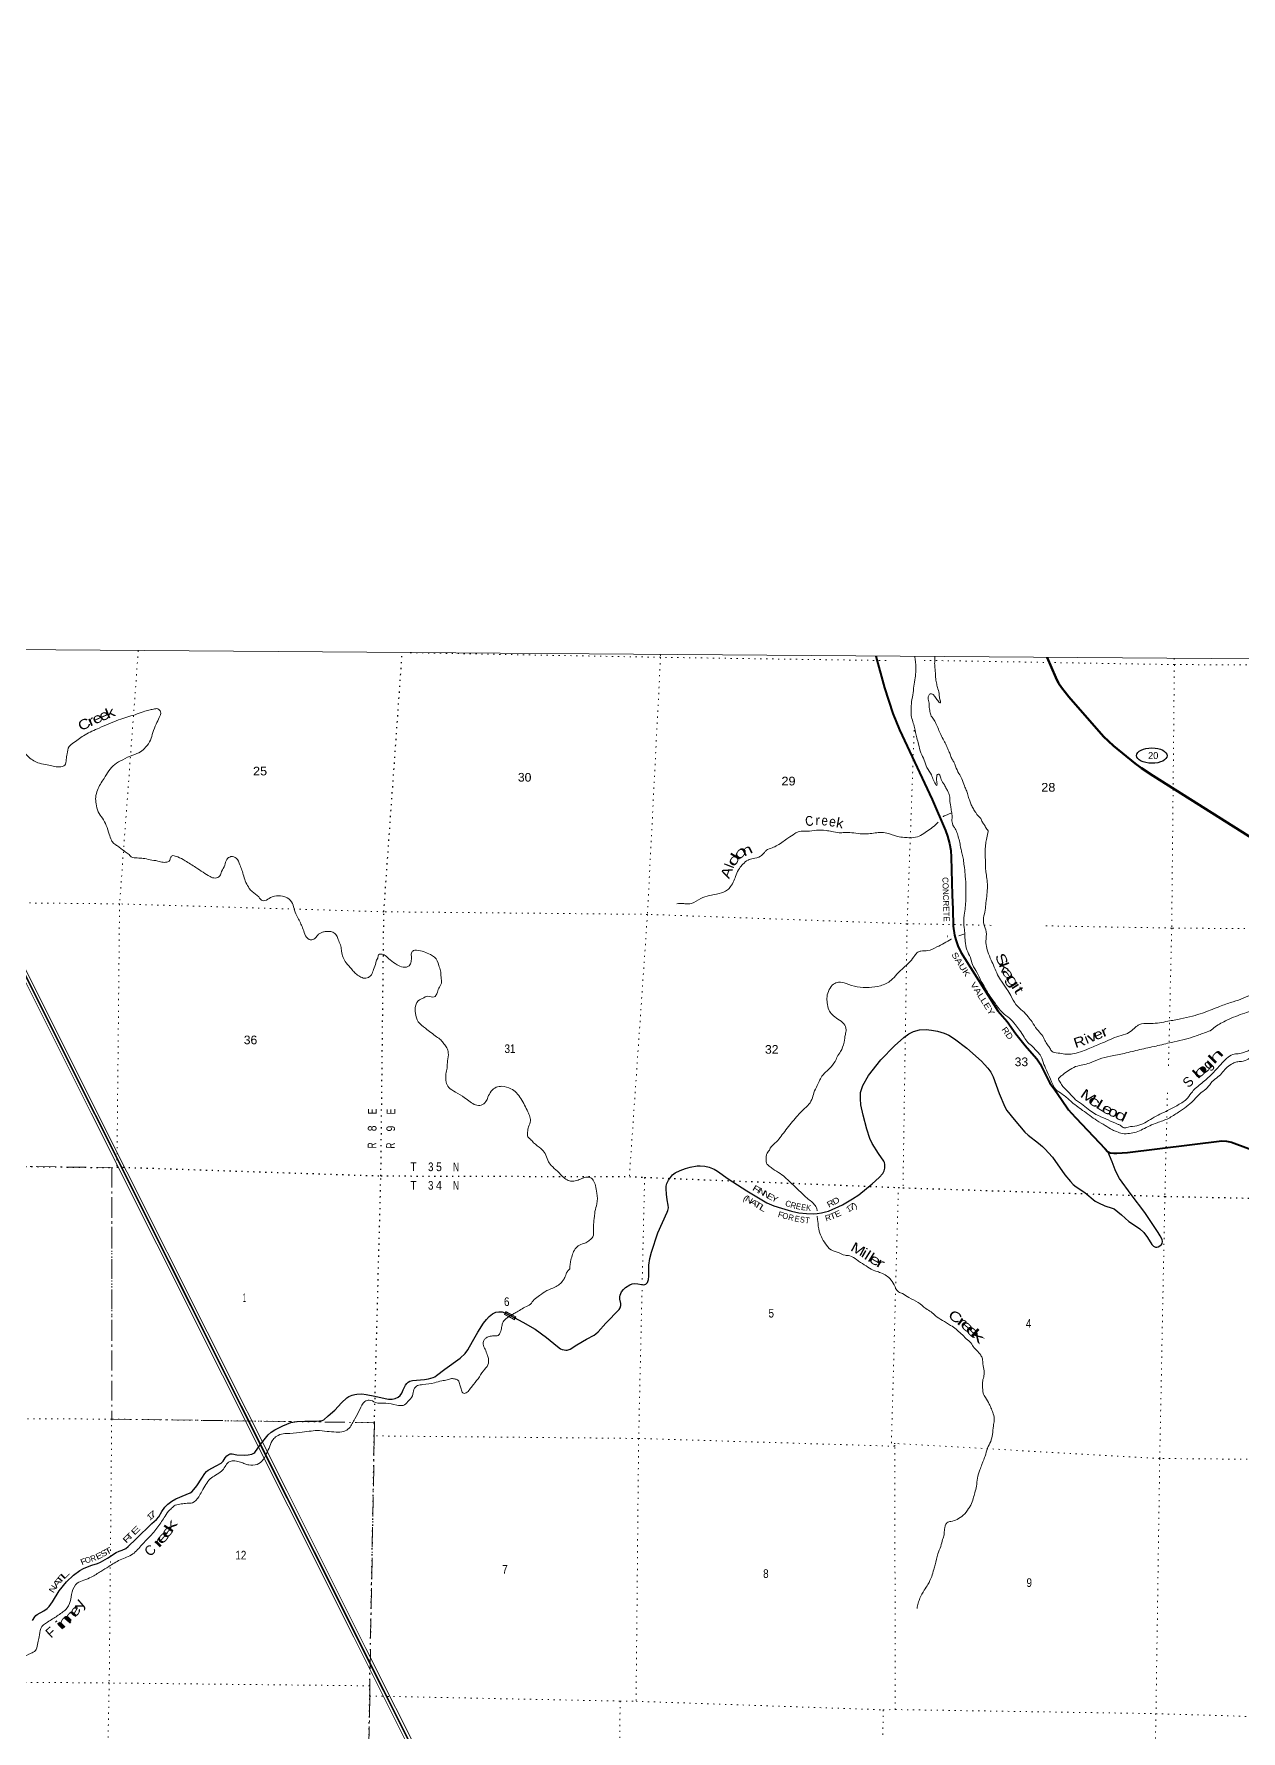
# Model space of a CAD drawing. Header units: feet. Extents: x -1048576 to 137166, y -268550 to 2097152.
# Drawn here: x -178479 to -154063, y 346282 to 380614 of the extents above; entities that cross this region are included whole.
import ezdxf
from ezdxf.enums import TextEntityAlignment as Align

# ---------------------------------------------------------------- set-up
doc = ezdxf.new("R2010")
doc.units = ezdxf.units.FT
doc.header["$LTSCALE"] = 80
doc.linetypes.add('DOT_DASHED', pattern=[7.7, 5, -1.2, 0.3, -1.2])
doc.linetypes.add('DOTTED', pattern=[1.5, 0.3, -1.2])
for name, color, linetype, lineweight in [('17', 7, 'Continuous', 25), ('23', 7, 'Continuous', 70), ('26', 7, 'Continuous', 40), ('29', 7, 'Continuous', 25), ('31', 7, 'Continuous', 13), ('39', 7, 'Continuous', 13), ('4', 7, 'Continuous', 13), ('44', 7, 'DOT_DASHED', 13), ('6', 7, 'DOTTED', 25), ('7', 7, 'DOTTED', 13)]:
    doc.layers.add(name, color=color, linetype=linetype, lineweight=lineweight)
for name, color, linetype in [('27', 7, 'Continuous'), ('30', 7, 'Continuous'), ('41', 7, 'Continuous')]:
    doc.layers.add(name, color=color, linetype=linetype)

msp = doc.modelspace()

# ---------------------------------------------------------------- linework, layer by layer
at = {"layer": '17'}
msp.add_ellipse((-155866.2, 366014.34), major_axis=(309.24, -1), ratio=0.500121, dxfattribs=at)
at = {"layer": '23'}
msp.add_lwpolyline([(-157986.11, 368001.02), (-157806.99, 367592.46), (-157753.81, 367482.69), (-157696.58, 367392.7), (-157549.21, 367201.14), (-156844.07, 366399.27), (-156643.97, 366212.65), (-156206.57, 365856.79), (-156079.85, 365762.71), (-155838.18, 365605.84), (-153464.56, 364109.92), (-153325.69, 364029.44), (-153268.46, 363998.77), (-153221.23, 363977.26), (-153172.4, 363955.82), (-153133.56, 363943.55), (-153070.19, 363927.94), (-152894.42, 363891.31)], dxfattribs=at)
at = {"layer": '26'}
msp.add_lwpolyline([(-161447.25, 368025.89), (-161273.3, 367384.21), (-161105.74, 366868.04), (-160969.05, 366535.86), (-160307.92, 365125.52), (-160040.16, 364499.83), (-159998.37, 364386.92), (-159957.57, 364236.44), (-159935.68, 364098.36), (-159923.37, 363959.53), (-159907.05, 363192.04), (-159895.09, 362909.24), (-159885.62, 362563.86), (-159858.36, 362381.66), (-159833.29, 362289.66), (-159791.49, 362168.38), (-159730.24, 362037.68), (-158982.62, 360854.89), (-158790.61, 360633.37), (-158621, 360383.74), (-158431.1, 360150.58), (-158339.03, 360052.52), (-158192.87, 359878.75), (-158125.21, 359780.35), (-157927.48, 359391.56), (-157885.69, 359328.83), (-157828.57, 359255.16), (-157692.88, 359056.26), (-157553.24, 358847.24), (-157492.82, 358780.99), (-157403.15, 358684.59), (-156812.67, 358060.31), (-156763.51, 358009.42), (-156710.37, 357980.8), (-156638.13, 357971.79), (-156573.23, 357971.72), (-156361.27, 357984.3), (-154452.62, 358222.72), (-154354.08, 358216.44), (-154253.05, 358197.03), (-152937, 357700.62)], dxfattribs=at)
at = {"layer": '29'}
for points in [[(-161600.73, 359544), (-161350.32, 359860.25), (-161072.33, 360143.64), (-160885.4, 360311.67), (-160785.03, 360388.48), (-160685.71, 360436.32), (-160569.68, 360465.07), (-160432.93, 360473.62), (-160323.72, 360458.25), (-160205.23, 360440.58), (-160068.66, 360402.78), (-159972.08, 360357.01), (-159859.17, 360287.61), (-159612.83, 360099.01), (-159311.56, 359832.59), (-159250.5, 359768.92), (-159186.82, 359693.45), (-159123.27, 359607.9), (-159077.81, 359519.01), (-158953.54, 359177.28), (-158839.92, 358908.46), (-158797.56, 358834.85), (-158649.36, 358654.3), (-158435.45, 358400.49), (-158369.27, 358337.8), (-158157.57, 358177.09), (-158079.33, 358109.98), (-158029.82, 358058.46), (-157878, 357889.94), (-157626.95, 357533.61), (-157514.98, 357400.2), (-157455.33, 357340.41), (-157395.16, 357293.77), (-157220.64, 357174.26), (-157012.24, 357004.58), (-156948.99, 356965.38), (-156816.5, 356907.85), (-156671.67, 356863.1), (-156632.21, 356843.66), (-156479.26, 356725.56), (-156334.7, 356591.46), (-156157.56, 356477.37), (-156109.76, 356441.65), (-156031.73, 356366.83), (-155951.86, 356268.91), (-155870, 356125.94), (-155831.21, 356089.87), (-155794.39, 356073.97), (-155764.83, 356070.89), (-155737.85, 356076.91), (-155703.96, 356096.4), (-155673.37, 356122.27), (-155657.76, 356148.05), (-155652.4, 356186.61), (-155656.26, 356222.75), (-155697.43, 356302.22), (-155738.08, 356367.75)], [(-166511.71, 355253.02), (-166424.27, 355312.13), (-166379.64, 355329.76), (-166333.12, 355337.27), (-166264.1, 355328.98), (-166189.74, 355315.41), (-166145.71, 355310.77), (-166125.5, 355312.54), (-166101.14, 355324.36), (-166080.76, 355340.26), (-166068.43, 355358.28), (-166051.57, 355416.61), (-166043.14, 355484.22), (-166042.6, 355656.71), (-166038.69, 355706.3), (-166020.19, 355840.14), (-165984.95, 355971.85), (-165858.18, 356359.18), (-165669.67, 356778.56), (-165657.12, 356814.75), (-165646.41, 356865.08), (-165647.77, 356919.6), (-165673.35, 357026.12), (-165687.46, 357142.13), (-165693.06, 357250.69), (-165689.56, 357301.63), (-165674.7, 357361.42), (-165641.6, 357428.22), (-165603.76, 357479.2), (-165559.57, 357534.21), (-165509.03, 357576.31), (-165409.11, 357623.22), (-165297.46, 357665.09), (-165206.42, 357691.42), (-165066.47, 357717.14), (-165002.2, 357719.22), (-164907.22, 357712.01), (-164818.88, 357688.73), (-164716.84, 357649.72), (-164650.27, 357609.98), (-164434.36, 357452.34), (-164060.03, 357208.73), (-163655.4, 356966.55), (-163512.22, 356907.83), (-163359.05, 356857.76), (-163158.25, 356800.58), (-163005.83, 356768.07), (-162853.47, 356750.31), (-162708.74, 356746.68), (-162635.62, 356750.31), (-162547.06, 356762.88), (-162469.03, 356782.36), (-162407.3, 356801.56), (-162127.18, 356928.66), (-161919.85, 357047.97), (-161794.31, 357132.21), (-161522.5, 357354.01), (-161379.93, 357477.57), (-161309.71, 357559.01), (-161281.15, 357613.5), (-161269.22, 357667.29), (-161267.47, 357742.52), (-161273.06, 357780.94), (-161286.51, 357811.02), (-161398.4, 357964.68), (-161525.5, 358165.09), (-161569.85, 358266.95), (-161630.57, 358457.98), (-161705.6, 358740.18), (-161751.84, 358949.12), (-161762.03, 359072.72), (-161756.94, 359197.64), (-161709.67, 359342.14), (-161600.73, 359544)], [(-155736.06, 356367.71), (-156008.32, 356772.92), (-156287.44, 357137.87), (-156519.07, 357460.77), (-156563.85, 357537.11), (-156605.8, 357633.41), (-156667.55, 357797.65), (-156755.99, 358005.37)], [(-174371.69, 351869.87), (-174227.75, 351860.15), (-174146.92, 351867.24), (-174074.88, 351884.27), (-174031.43, 351902.17), (-174011.64, 351919.39), (-173905.65, 352074.86), (-173738.28, 352273.57), (-173679.09, 352325.84), (-173605.16, 352373.98), (-173442.15, 352455.62), (-173283.1, 352520.88), (-173204.5, 352537.83), (-173157.69, 352541.56), (-173002.58, 352548.03), (-172766.47, 352553.52), (-172649.28, 352563.36), (-172618.26, 352579.43), (-172526.36, 352657.9), (-172392.91, 352774.46), (-172254.86, 352919.21), (-172150.62, 353021.89), (-172111.08, 353047.68), (-172044.99, 353077.12), (-171990.3, 353092.61), (-171946.67, 353099.01), (-171846.87, 353100.96), (-171757.25, 353089.25), (-171580.34, 353059.55), (-171377.66, 353007.12), (-171307.17, 352995.49), (-171234.48, 352996.62), (-171171.83, 353011.18), (-171112.87, 353037.54), (-171072.14, 353067.32), (-171039.26, 353115.37), (-171008.17, 353181.61), (-170962.76, 353277.74), (-170937.96, 353311.97), (-170909.12, 353337.29), (-170872.76, 353361.64), (-170819.63, 353373.92), (-170579.2, 353393.46), (-170500.8, 353405.57), (-170402.93, 353432.44), (-170369.04, 353450.4), (-170334.44, 353474.21), (-170165.6, 353599.48), (-169854.5, 353823.66), (-169759.81, 353917.38), (-169701.77, 353996.39), (-169605.62, 354164.17), (-169496.97, 354351.9), (-169386.38, 354535.56), (-169325.57, 354609.66), (-169270.37, 354670.72), (-169200.78, 354720.7), (-169135.04, 354752.58), (-169076.82, 354762.76), (-169010.72, 354760.49), (-168957.25, 354743.16), (-168900.71, 354713.91), (-168765.99, 354646.44), (-168589.28, 354552.32), (-168343.94, 354414.23), (-168109.37, 354242.02), (-167891.17, 354058.01), (-167830.81, 354017.11), (-167796.7, 354000.54), (-167757.37, 353990.77), (-167718.13, 353987.48), (-167691.87, 353989.18), (-167632, 354006.5), (-167497.14, 354092.74), (-167299.08, 354212.08), (-167145.17, 354293.41), (-167115.47, 354315.54), (-167069.7, 354357.09), (-166913.46, 354531.74), (-166643.69, 354807.22), (-166619.69, 354844.17), (-166607.75, 354889.33), (-166610.57, 354930.85), (-166631.34, 355021.07), (-166631.13, 355066.35), (-166621.73, 355097.63), (-166594.14, 355165.76), (-166556.68, 355212.81), (-166511.71, 355253.02)], [(-178505.42, 348517.02), (-178464.11, 348592.96), (-178441.57, 348620.94), (-178412.13, 348642.44), (-178281.55, 348716.64), (-178211.76, 348761.48), (-178170.89, 348803.35), (-178104.42, 348899), (-177969.21, 349119.86), (-177822.07, 349299.45), (-177680.11, 349438.06), (-177550.38, 349532.63), (-177477.23, 349572.12), (-177394.34, 349606.18), (-177308.93, 349634.67), (-177193.39, 349668.91), (-177134.57, 349697.15), (-176989.4, 349782.07), (-176815.75, 349891.79), (-176752.38, 349918.6), (-176691.74, 349939.86), (-176622.5, 349975.56), (-176575.31, 350012.32), (-176412.78, 350170.73), (-176096, 350477.6), (-175999.57, 350558.53), (-175954.64, 350615.43), (-175893.42, 350722.07), (-175831.17, 350809.74), (-175767.3, 350875.13), (-175690.39, 350933.18), (-175611.92, 350979.14), (-175398.38, 351065.86), (-175316.91, 351102.25), (-175284.25, 351124.22), (-175243.46, 351165.96), (-175187.14, 351239.47), (-175085.14, 351397.04), (-175019.45, 351494.29), (-174987.66, 351530.46), (-174952.06, 351558.07), (-174795.7, 351647.89), (-174693.92, 351704.32), (-174669.48, 351722.19), (-174653.09, 351742.17), (-174613.01, 351805.91), (-174577.07, 351852.27), (-174536.9, 351879.15), (-174508, 351887.77), (-174472.14, 351890.01), (-174371.69, 351869.87)]]:
    msp.add_lwpolyline(points, dxfattribs=at)
at = {"layer": '31'}
for p, q in [((-168931.03, 354768.34), (-168729.1, 354664.1)), ((-168729.1, 354664.1), (-168760.38, 354603.52))]:
    msp.add_line(p, q, dxfattribs=at)
msp.add_lwpolyline([(-168760.38, 354603.52), (-168962.31, 354707.75), (-168931.03, 354768.34)], dxfattribs=at)
msp.add_lwpolyline([(-168927.59, 354757.56), (-168739.87, 354660.66), (-168763.82, 354614.29), (-168951.53, 354711.18)], close=True, dxfattribs=at)
at = {"layer": '39'}
for points in [[(-139726.18, 284721.75), (-139786.61, 284683.23), (-139865.18, 284636.58), (-139935.68, 284589.96), (-139981.99, 284555.51), (-140024.23, 284506.92), (-140030.24, 284490.75), (-140030.24, 284490.75), (-140086.75, 284492.64)], [(-182131.54, 368186.3), (-182122.15, 368173.65), (-182104.25, 368063.23), (-182048.33, 367964.23), (-181927.26, 367870.92), (-181815.37, 367820.19), (-181701.52, 367767.41), (-181605.63, 367723.06), (-181291.39, 367607.66), (-181143.56, 367540.05), (-180984.26, 367441.92), (-180885.64, 367431.85), (-180729.32, 367384.26), (-180635.49, 367337.94), (-180532.27, 367259.12), (-180444.28, 367223.01), (-180317.64, 367202.28), (-180252.66, 367223.17), (-180189.39, 367258.24), (-180122.94, 367252.86), (-180009.85, 367163.74), (-179949.31, 367069.63), (-179880.69, 366975.36), (-179805.19, 366921.33), (-179655.5, 366845.6), (-179482.96, 366801.73), (-179359.03, 366748.74), (-179228.57, 366717.83), (-179134.24, 366695.73), (-179017.43, 366687.31), (-178896.8, 366668.71), (-178844.89, 366643.43), (-178797.86, 366577.86), (-178792.22, 366462.65), (-178788.34, 366359.59), (-178774.8, 366236.14), (-178740.5, 366140.54), (-178651.56, 366053.93), (-178584.42, 365985.93), (-178367.2, 365860.38), (-178208.52, 365828.9), (-178090.17, 365798.24), (-177965.33, 365787.63), (-177853.68, 365821.72), (-177825.05, 365936.24), (-177808.56, 366048.99), (-177769.12, 366197.62), (-177670.6, 366278.41), (-177445.43, 366435.4), (-177158.13, 366572.95), (-176765.36, 366738.66), (-176434.39, 366843.03), (-176267.75, 366902.25), (-176152.07, 366936.26), (-176060.91, 366954.61), (-175970.02, 366960.84), (-175916.86, 366899.19), (-175943.43, 366786.65), (-176004.79, 366650.58), (-176074.93, 366480.36), (-176118.44, 366329.8), (-176220.38, 366182.43), (-176323.18, 366089.61), (-176481.84, 366026.18), (-176683.53, 365931.32), (-176844.84, 365837.66), (-176966.6, 365706.85), (-177060.64, 365551.25), (-177135.64, 365437.67), (-177192.63, 365317.66), (-177229.96, 365173.03), (-177220.67, 365039.57), (-177179.71, 364877.2), (-177093.64, 364750.26), (-177016.09, 364601.29), (-176955.31, 364422.36), (-176913.42, 364304.4), (-176862.41, 364236.73), (-176786.81, 364186.74), (-176655.83, 364085.14), (-176570.32, 364026.87), (-176509.01, 363969.09), (-176392.54, 363944.52), (-176267.67, 363935.94), (-176131.08, 363908.95), (-175974.33, 363881.54), (-175865.93, 363857.14), (-175768.85, 363869.31), (-175729.87, 363900.83), (-175712.51, 363959.03), (-175669.44, 363992.49)], [(-160661.47, 368020.82), (-160650.26, 367923.22), (-160643.87, 367866.34), (-160642.47, 367741.12), (-160653.81, 367585.86), (-160679.47, 367420.8), (-160703.41, 367241.57), (-160731.52, 367056.37), (-160733.68, 366953.43), (-160734.34, 366826.23), (-160700.69, 366700.35), (-160668.84, 366584.61), (-160622.81, 366375.69), (-160585.25, 366243.68), (-160538.5, 366069.08), (-160470.95, 365924.34), (-160415.67, 365771.78), (-160325.98, 365624.57), (-160283.84, 365518.72), (-160256.8, 365461.63), (-160233.33, 365426.83), (-160217.58, 365408.34), (-160212.87, 365440.55), (-160215.8, 365493.11), (-160224.86, 365541.76), (-160215.9, 365583.98), (-160213.08, 365622.29), (-160192.49, 365642.07), (-160158.64, 365621.19), (-160128.21, 365533.74), (-160062, 365421.34), (-160023.25, 365345.85), (-159984.41, 365274.39), (-159956.21, 365176.89), (-159952.2, 365079.89), (-159939.53, 365010.97), (-159925.44, 364913.76), (-159907.66, 364800.32), (-159909.87, 364695.37), (-159879.91, 364585.72), (-159844.64, 364536.54), (-159821.5, 364485.59), (-159783.48, 364375.78), (-159753.72, 364256.04), (-159730.02, 364136.43), (-159709.71, 364047.17), (-159681.68, 363941.6), (-159668.23, 363814.11), (-159655.73, 363737.13), (-159646.05, 363621.83), (-159637.8, 363534.84), (-159628.34, 363409.45), (-159630.68, 363298.44), (-159628.6, 363205.51), (-159631.74, 363056.15), (-159640.08, 362947.28), (-159661.59, 362788.19), (-159671.39, 362705.6), (-159668.15, 362572.26), (-159655.86, 362485.18), (-159651.77, 362392.21), (-159642.48, 362258.75), (-159607.82, 362084.4), (-159538.47, 361929.53), (-159495.07, 361787.3), (-159399.68, 361623.83), (-159316.64, 361448.49), (-159242.71, 361319.78), (-159176.62, 361201.33), (-159100.33, 361088.72), (-158974.78, 360920.6), (-158886.22, 360815.83), (-158749.36, 360706.04), (-158627.16, 360570.29), (-158542.8, 360457.52), (-158450.89, 360320.37), (-158374.55, 360209.79), (-158281.41, 360131.17), (-158216.36, 360059.18), (-158145.31, 359985.05), (-158114.12, 359933.94), (-158049.01, 359769.06), (-157983.65, 359616.29), (-157895.02, 359418.63), (-157809.59, 359261.41), (-157680.45, 359167.93), (-157515.95, 359029.32), (-157267.84, 358838.52), (-156977.69, 358632.74), (-156812.39, 358532.47), (-156665.02, 358442.66)], [(-160258.19, 368017.44), (-160255.88, 367999.22), (-160260.42, 367876.76), (-160250.7, 367763.48), (-160240.03, 367599.7), (-160224.26, 367486.3), (-160202.03, 367392.97), (-160172.27, 367273.23), (-160160.12, 367180.1), (-160150.93, 367137.51), (-160143.37, 367113.12), (-160141.87, 367088.86), (-160156.15, 367081.07), (-160175.97, 367097.63), (-160195.54, 367126.29), (-160213.26, 367146.84), (-160242.61, 367189.84), (-160268.05, 367226.7), (-160291.74, 367251.41), (-160323.74, 367264.18), (-160352.01, 367262.73), (-160372.55, 367244.97), (-160389.91, 367186.77), (-160374.15, 367073.37), (-160371.9, 366988.51), (-160359.02, 366929.69), (-160338.75, 366838.42), (-160284.09, 366752.5), (-160235.51, 366664.69), (-160185.43, 366552.61), (-160137.32, 366442.6), (-160071.36, 366318.09), (-160024.93, 366224.26), (-159984.58, 366128.54), (-159946.05, 366042.95), (-159913.6, 365955.47), (-159872.66, 365888), (-159838.24, 365798.46), (-159768.68, 365653.68), (-159708.43, 365545.44), (-159657.01, 365401.03), (-159620.49, 365315.49), (-159592.2, 365222.03), (-159558.07, 365118.35), (-159529.53, 365037.01), (-159490.78, 364961.51), (-159438.09, 364877.65), (-159404.87, 364826.5), (-159310.56, 364707.47), (-159295.24, 364668.8), (-159250.19, 364605.29), (-159207.45, 364527.69), (-159177.93, 364492.76), (-159182.85, 364450.46), (-159213.88, 364317.82), (-159230.37, 364205.07), (-159241.5, 364059.91), (-159234.56, 363910.34), (-159231.49, 363768.93), (-159223.66, 363661.75), (-159204.24, 363530.1), (-159193.44, 363372.38), (-159203.02, 363204.98), (-159222.68, 363037.78), (-159237.92, 362888.66), (-159269.37, 362735.83), (-159264.07, 362604.47), (-159216.94, 362448.03), (-159222.9, 362260.36), (-159218.3, 362191.61), (-159185.03, 362047.57), (-159118.03, 361876.6), (-159054.39, 361738), (-158987.14, 361579.13), (-158905.13, 361450.26), (-158803.57, 361292.72), (-158721.61, 361161.83), (-158616.47, 360982.01), (-158484.11, 360850.1), (-158365.61, 360730.58), (-158291.16, 360626.09), (-158191.35, 360480.7), (-158092.97, 360363.61), (-158028.73, 360253.27), (-157976.16, 360163.36), (-157929.22, 360093.76), (-157886.18, 360030.29), (-157834.19, 360009.04), (-157695.46, 359988.06), (-157558.61, 359973.18), (-157441.34, 359986.96)], [(-165473.87, 363014.83), (-165411.12, 363025.68), (-165310.39, 363019.6), (-165181.19, 363025.07), (-164987.53, 363122.11), (-164820.85, 363183.36), (-164620.31, 363223.72), (-164449.3, 363299.01), (-164389.43, 363364.44), (-164320.35, 363484.2), (-164275.54, 363600.41), (-164208.18, 363734.34), (-164139.9, 363815.74), (-164035.21, 363902.47), (-163933.77, 363930.71), (-163785.52, 363978.19), (-163703.22, 364055.28), (-163663.98, 364098.91), (-163549.97, 364149.1), (-163437.93, 364201.36), (-163325.43, 364275.81), (-163227.13, 364346.52), (-163086.06, 364436.55), (-163002.42, 364481.3), (-162838.94, 364486.07), (-162648.87, 364508.47), (-162457.46, 364498.54), (-162340.82, 364482.05), (-162194.2, 364452.83), (-162085.11, 364460.72), (-161935.96, 364455.68), (-161766.99, 364434.09), (-161629.89, 364431.32), (-161496.48, 364444.77), (-161367.07, 364460.33), (-161228.16, 364447.42), (-161015.77, 364380.53), (-160873, 364359.46), (-160756.15, 364353.06), (-160608.51, 364372.28), (-160482.1, 364436.36), (-160365.4, 364518.81), (-160240.37, 364613.21), (-160186.98, 364667.07)], [(-160090.34, 364777.72), (-160081.43, 364785.67), (-160010.14, 364818.55), (-159949.15, 364841.55), (-159916.95, 364859.48)], [(-175669.44, 363992.49), (-175571.21, 363964.25), (-175421.52, 363888.53), (-175202.55, 363750.83), (-175057.33, 363655), (-174915.96, 363567.33), (-174813.74, 363536.99), (-174718, 363581.5), (-174681.9, 363667.6), (-174616.59, 363799.55), (-174579.9, 363913.91), (-174493.99, 363970.73), (-174385.75, 363938.25), (-174313.92, 363805.54), (-174271.77, 363699.69), (-174236.05, 363575.79), (-174122.24, 363329.15), (-174065.09, 363265.4), (-173930.25, 363155.65), (-173857.18, 363081.48), (-173806.73, 363082.48), (-173696.54, 363142.84), (-173615.26, 363171.49), (-173453.92, 363170.24), (-173359.76, 363140.07), (-173249.32, 363020.72), (-173207.68, 362890.64), (-173142.41, 362733.84), (-173043.83, 362529.91), (-173000.09, 362403.83), (-172911.58, 362297.04), (-172839.08, 362291.53), (-172796.27, 362312.88), (-172742.45, 362378.43), (-172642.26, 362443.04), (-172569.38, 362455.7), (-172494.7, 362458.22), (-172412.59, 362430.31), (-172345.61, 362354.24), (-172315.09, 362270.84), (-172269.04, 362158.84), (-172257.1, 362055.62), (-172225.41, 361931.8), (-172163.19, 361821.5), (-172058.84, 361700.26), (-171991.82, 361626.21), (-171910.52, 361559.94), (-171816.65, 361515.64), (-171713.58, 361525.67), (-171651.86, 361582.98), (-171609.33, 361687.12), (-171564.06, 361825.54), (-171550.81, 361879.79), (-171525.77, 361919.67), (-171510.34, 361981.95), (-171459.51, 362001.12), (-171375.43, 361971.14), (-171276.44, 361882.31), (-171131.26, 361784.47), (-171013.24, 361737.66), (-170889.66, 361763.43), (-170849.57, 361847.43), (-170843.59, 361940.19), (-170841.89, 362020.93), (-170802.52, 362070.61), (-170741.82, 362079.48), (-170587.21, 362046.06), (-170459.29, 361990.97), (-170375.67, 361938.8), (-170288.43, 361771.45), (-170256.4, 361663.79), (-170243.04, 361532.26), (-170237.56, 361408.98), (-170288.12, 361307.02), (-170330.74, 361198.84), (-170382.54, 361133.25), (-170511.32, 361147.97), (-170621.17, 361103.75), (-170682.29, 361074.7), (-170761.58, 360949.09), (-170762.67, 360801.7), (-170705.75, 360630.93), (-170557.26, 360498.7), (-170448.16, 360411.68), (-170334.94, 360328.62), (-170251.58, 360264.33), (-170184.68, 360184.23), (-170127.91, 360102.31), (-170097.74, 360002.75), (-170111.18, 359843.5), (-170122.38, 359694.3)], [(-163268.71, 358443.01), (-163162.99, 358578.18), (-163051.4, 358705.16), (-162960.44, 358810.34), (-162826.67, 358936.86), (-162745.49, 359056.38), (-162702.24, 359194.83), (-162634.57, 359342.89), (-162521.24, 359552.62), (-162465.62, 359608.03), (-162356.34, 359720.92), (-162254.4, 359868.28), (-162231.16, 359918.3), (-162164.35, 360025.98), (-162093.78, 360216.39), (-162066.23, 360375.35), (-162050.12, 360469.93), (-162097.97, 360592.06), (-162217.07, 360683.31), (-162332.06, 360778.53), (-162402.68, 360872.84), (-162434.03, 361012.81), (-162437.48, 361136.05), (-162394.1, 361280.56), (-162303.01, 361391.8), (-162205.34, 361432.23), (-162052.67, 361402.89), (-161826.12, 361337.72), (-161586.32, 361326.82), (-161357.69, 361360.56), (-161141.6, 361469.26), (-161026.06, 361592.12), (-160863.47, 361746.33), (-160756.42, 361849.17), (-160658.98, 361974.41), (-160603.23, 362035.88), (-160538.16, 362060.81), (-160400.81, 362070.15), (-160215.72, 362143.14), (-160066.8, 362222.92), (-159926.03, 362298.82), (-159921.89, 362301.04)], [(-159772.36, 362368.66), (-159692.05, 362395.05), (-159652.49, 362406.98)], [(-157441.34, 359986.96), (-157270.87, 360036.01), (-157120.36, 360095.56), (-156868.02, 360201.52), (-156534.36, 360338.13), (-156359.69, 360395.18), (-156249.12, 360473.71), (-156160.77, 360550.68), (-156075.28, 360587.31), (-155883.49, 360595.55), (-155541.66, 360641.13), (-155284.46, 360690.45), (-155043.26, 360746.15), (-154842.31, 360806.7), (-154529.14, 360927.57), (-154275.08, 361019.36), (-154065.89, 361087.82), (-153874.63, 361166.74), (-153538.16, 361244.74), (-153316.92, 361310.94), (-153126.63, 361343.44), (-153043.72, 361353.87), (-152976.59, 361380.79), (-152943.82, 361404.35), (-152911.39, 361423.55)], [(-152914.71, 360940.83), (-153027.51, 360973.92), (-153208.41, 361003.83), (-153461.32, 360966.55), (-153694.67, 360900.59), (-153987.08, 360807.57), (-154349.18, 360661.43), (-154583.97, 360526.85), (-154690.47, 360450.25), (-154804.35, 360406.11), (-155029.97, 360323.85), (-155240.96, 360265.52), (-155469.98, 360213.62), (-155782.17, 360139.16), (-156110.44, 360067.05), (-156426.7, 359990.66), (-156704.27, 359931.66), (-156933.37, 359875.72), (-157128.71, 359794.86), (-157260.61, 359757.14), (-157410.57, 359723.83), (-157551.42, 359643.89), (-157670.19, 359559.47), (-157731.82, 359506.19), (-157752.49, 359482.38), (-157723.74, 359411.12), (-157665.12, 359321.09), (-157534.78, 359189.22), (-157408.59, 359051.37), (-157253.54, 358943.23), (-157120.67, 358835.54), (-156997.32, 358754.3), (-156797.41, 358669.48), (-156603.71, 358576.71), (-156547.68, 358555.39), (-156491.78, 358528.01), (-156436.18, 358486.5), (-156347.17, 358498.83), (-156169.11, 358525.52), (-155859.34, 358676.75), (-155547.39, 358836.02), (-155337.3, 358946.87), (-155146.78, 359086.38), (-155047.25, 359215.62), (-154966.83, 359298.8), (-154749.17, 359482.19), (-154569.98, 359658.28), (-154441.88, 359803.09), (-154355.37, 359888.17), (-154230.65, 359968.44), (-154123.41, 359984.44), (-153895.94, 360058.59), (-153767.18, 360138.78), (-153675.69, 360173.27), (-153564.16, 360201.3), (-153462.83, 360128.58), (-153328.02, 360016.81), (-153137.22, 359786.79), (-153017.16, 359645.03), (-152924.15, 359557.24)], [(-156665.02, 358442.66), (-156581.03, 358408.66), (-156460.82, 358369.88), (-156317.55, 358373.03), (-156181.83, 358400.58), (-156053.58, 358456.54), (-155760.36, 358587.92), (-155532.6, 358676.2), (-155330.28, 358801.34), (-155170.64, 358911.19), (-155026.75, 359039.53), (-154868.11, 359197.86), (-154745.01, 359296.33), (-154647.62, 359419.56), (-154530.66, 359514.11), (-154435.88, 359609.12), (-154342.94, 359712.24), (-154226.36, 359788.64), (-154149.11, 359817.36), (-154054.06, 359829.57), (-153915.94, 359875.24), (-153823.72, 359944.05), (-153760.33, 359985.17), (-153648.85, 360011.19), (-153568.54, 359993.41), (-153387.37, 359880.7), (-153256.38, 359779.11), (-153090.98, 359587.97), (-152982.68, 359462.6), (-152933.3, 359413.14), (-152925.25, 359407.16)], [(-170122.38, 359694.3), (-170145.01, 359577.64), (-170140.47, 359409.95), (-170088.25, 359303.89), (-169951.09, 359208.23), (-169767.94, 359093.47), (-169654.72, 359010.4), (-169547.12, 358947.65), (-169430.18, 358945.28), (-169337.93, 359016.11), (-169295.73, 359104.1), (-169230.68, 359223.94), (-169128.13, 359304.66), (-169012.75, 359324.54), (-168830.25, 359274.4), (-168721.02, 359193.44), (-168630.7, 359076.51), (-168554.88, 358941.71), (-168487.07, 358809.08), (-168448.87, 358707.35), (-168439.03, 358600.12), (-168484, 358475.84), (-168493.64, 358401.32), (-168485.68, 358300.2), (-168438.27, 358252.79), (-168371.13, 358184.8), (-168226.41, 358064.75), (-168139.78, 357964.06), (-168086.18, 357827.68), (-168017.74, 357725.33), (-167887.09, 357607.59), (-167717.06, 357444.63), (-167623.07, 357406.38), (-167499.78, 357418.02), (-167396.07, 357458.33), (-167232.25, 357479.24), (-167166.78, 357427.44), (-167120.68, 357317.46), (-167091.66, 357163.41), (-167092.17, 356947.36), (-167131.73, 356792.68), (-167139.82, 356695.91), (-167161.49, 356528.75), (-167161.52, 356431.83), (-167176.88, 356276.66), (-167238.73, 356213.29), (-167314.52, 356158.28), (-167353.08, 356146.95), (-167469.1, 356096.8), (-167547.54, 356011.55), (-167594.28, 355899.42), (-167623, 355780.86), (-167637.05, 355688.26), (-167642.23, 355633.85), (-167689.83, 355576.25), (-167732.19, 355480.18), (-167776.23, 355400.3), (-167848.54, 355318.98), (-167944.57, 355260.34), (-168105.38, 355190.9), (-168250.61, 355094.89), (-168361.31, 355010.31), (-168437.86, 354918.97), (-168548.05, 354858.6), (-168660.42, 354790.2), (-168752.34, 354735.52), (-168821.7, 354698.56), (-168934.28, 354620.06), (-168998.57, 354536.56), (-169018.58, 354448.11), (-169047, 354343.69), (-169086.58, 354283.91), (-169177.52, 354275.65), (-169272.62, 354261.42), (-169343.91, 354228.54), (-169379.21, 354180.79), (-169392.87, 354106.35), (-169352.66, 354004.57), (-169308.58, 353894.64), (-169287.93, 353821.53), (-169296.74, 353690.46), (-169388.05, 353569.13), (-169496.29, 353409.78), (-169614.44, 353258.7), (-169680.78, 353173.22), (-169756.65, 353114.17), (-169800.88, 353121.13), (-169839.46, 353204.7), (-169861.96, 353285.92), (-169902.38, 353377.61), (-169956.31, 353402.93)], [(-162638.39, 356805.74), (-162639.26, 356820.91), (-162677.63, 356914.58), (-162837.96, 357059.17), (-162976.46, 357187.17), (-163146.49, 357350.13), (-163384.13, 357558.88), (-163533.39, 357654.79), (-163604.78, 357712.77), (-163652.36, 357752.1), (-163669.53, 357798.89), (-163670.06, 357869.58), (-163658.32, 357948.09), (-163604.08, 358033.82), (-163585.12, 358071.81), (-163459.33, 358202.53), (-163366.18, 358315.75), (-163268.71, 358443.01)], [(-160616.47, 348759.44), (-160592.04, 348865.96), (-160557.53, 348972.29), (-160471.47, 349132.09), (-160396.38, 349249.71), (-160320.49, 349405.67), (-160277.1, 349550.18), (-160246.84, 349646.5), (-160195.84, 349865.56), (-160138.17, 350017.86), (-160098.86, 350160.43), (-160070.7, 350252.75), (-160060.13, 350371.67), (-160044.65, 350435.98), (-160013.18, 350493.9), (-159929.88, 350522.5), (-159807.98, 350564.46), (-159683.21, 350646.75), (-159573.42, 350783.85), (-159529.68, 350849.61), (-159480.42, 350985.92), (-159447.71, 351102.37), (-159414.62, 351237), (-159393.12, 351396.08), (-159345.15, 351566.75), (-159304.51, 351676.99), (-159278.95, 351741.09), (-159240.45, 351845.31), (-159190.73, 352003.83), (-159127.31, 352141.87), (-159092.08, 352282.51), (-159072.29, 352455.77), (-159055.93, 352562.46), (-159075.26, 352698.14), (-159111.48, 352797.82), (-159155.82, 352895.64), (-159229.71, 353026.37), (-159280.18, 353120.28), (-159288.9, 353185.07), (-159289.02, 353370.84), (-159262.66, 353473.29), (-159260.62, 353570.18), (-159283.94, 353707.96), (-159295.89, 353811.18), (-159326.57, 353886.52), (-159407.32, 353979.02), (-159462.59, 354036.68), (-159527.12, 354132.89), (-159620.1, 354219.58), (-159724.87, 354320.64), (-159937.16, 354488.5), (-160100.44, 354588.73), (-160243.65, 354684.51), (-160330.79, 354760.99), (-160436.28, 354827.74), (-160594.98, 354954.13), (-160784.56, 355050.85), (-160913.91, 355134.24), (-160991.91, 355166.11), (-161079.7, 355307.21), (-161167.79, 355434.19), (-161374.88, 355561.55), (-161471.06, 355591.77), (-161610.62, 355669.31), (-161759.96, 355761.18), (-161835.51, 355813.19), (-161976.96, 355896.82), (-162071.55, 355906.81), (-162231.57, 355970.63), (-162385.49, 356036.34), (-162442.56, 356104.13), (-162595.8, 356393.97), (-162623.81, 356596.46), (-162638.31, 356700.74)], [(-169956.31, 353402.93), (-170032.75, 353412.55), (-170117.94, 353390.05), (-170229.38, 353366.05), (-170379.47, 353326.68), (-170610.16, 353290.97), (-170719.5, 353270.97), (-170791.76, 353191.66), (-170824.68, 353065.11), (-170913.93, 352945.76), (-171010.3, 352870.98), (-171139.25, 352877.62), (-171364.42, 352912.47), (-171571.79, 352930.8), (-171695.85, 352977.73), (-171783.19, 352949.21), (-171887.44, 352787.76), (-171988.25, 352597.97), (-172103.09, 352412.5), (-172211.43, 352344.02), (-172369.03, 352331.05), (-172550.27, 352344.82), (-172749.61, 352360.97), (-172913.31, 352346.1), (-173103.42, 352321.68), (-173370.1, 352300.83), (-173434.75, 352296.08), (-173568.92, 352246.29), (-173642.9, 352181.15), (-173708.29, 352045.16), (-173773.98, 351895.05), (-173834.91, 351779.16), (-173966.2, 351674.8), (-174133.79, 351666.07), (-174175.96, 351675), (-174254, 351704.85), (-174354.21, 351735.15), (-174470.98, 351745.59), (-174546.17, 351718.84), (-174612.56, 351631.34), (-174683.06, 351539.88), (-174803.8, 351457.51), (-174914.33, 351380.99), (-175003.4, 351269.72), (-175085, 351130.02), (-175145.77, 351022.21), (-175273.4, 350899.6), (-175382.53, 350889.69), (-175497.79, 350875.87), (-175619.35, 350850.06), (-175693.25, 350788.95), (-175730.27, 350755.38), (-175825.64, 350632.11), (-175971.49, 350410.92), (-176149.34, 350202.5), (-176293.7, 350051.95), (-176479.19, 349863.88), (-176735.86, 349743.88), (-176966.57, 349611.23), (-177128.02, 349511.52), (-177318.03, 349396.22), (-177468.62, 349332.64), (-177602.96, 349274.78), (-177705.58, 349095.12), (-177745.86, 348906.12), (-177836.09, 348740.35), (-177916.12, 348675.33), (-178102.31, 348549.86), (-178206.53, 348485.34), (-178340.3, 348358.81), (-178370.12, 348187.78), (-178400.9, 348067.24), (-178431.97, 347932.58), (-178516.08, 347865.63), (-178581.28, 347834.64), (-178758.72, 347741.3), (-178873.2, 347668.91), (-178969.87, 347579.99), (-179109.05, 347483.87), (-179232.5, 347464.15), (-179360.84, 347404.15), (-179503.79, 347320.22), (-179558.17, 347228.43), (-179579.63, 347071.36), (-179630.99, 346931.05), (-179755.97, 346838.67), (-179823.35, 346799.65), (-179869.28, 346725.87), (-179987.79, 346653.55), (-180043.4, 346503.23), (-180035.59, 346299.13)]]:
    msp.add_spline(points, degree=3, dxfattribs=at)
at = {"layer": '4'}
msp.add_lwpolyline([(-244583.22, 368785.28), (-214011.33, 368469.88), (-183439.04, 368196.52), (-152866.39, 367965.22), (-122293.46, 367775.97), (-91720.3, 367628.79), (-61146.96, 367523.64), (-30573.52, 367460.57), (0, 367439.54), (0, 183577.08), (-30826.42, 183598.29), (-61652.78, 183661.9), (-92479.02, 183767.9), (-123305.1, 183916.31), (-154130.93, 184107.12), (-184956.48, 184340.33), (-215781.67, 184615.95), (-246606.45, 184933.97)], close=True, dxfattribs=at)
msp.add_lwpolyline([(-244583.22, 368785.28), (-214011.33, 368469.88), (-183439.04, 368196.52), (-152866.39, 367965.22), (-122293.46, 367775.97), (-91720.3, 367628.79), (-61146.96, 367523.64), (-30573.52, 367460.57), (0, 367439.54), (0, 183577.08), (-30826.42, 183598.29), (-61652.78, 183661.9), (-92479.02, 183767.9), (-123305.1, 183916.31), (-154130.93, 184107.12), (-184956.48, 184340.33), (-215781.67, 184615.95), (-246606.45, 184933.97)], close=True, dxfattribs=at)
msp.add_lwpolyline([(-244583.22, 368785.28), (-214011.33, 368469.88), (-183439.04, 368196.52), (-152866.39, 367965.22), (-122293.46, 367775.97), (-91720.3, 367628.79), (-61146.96, 367523.64), (-30573.52, 367460.57), (0, 367439.54), (0, 183577.08), (-30826.42, 183598.29), (-61652.78, 183661.9), (-92479.02, 183767.9), (-123305.1, 183916.31), (-154130.93, 184107.12), (-184956.48, 184340.33), (-215781.67, 184615.95), (-246606.45, 184933.97)], close=True, dxfattribs=at)
msp.add_lwpolyline([(-244583.22, 368785.28), (-214011.33, 368469.88), (-183439.04, 368196.52), (-152866.39, 367965.22), (-122293.46, 367775.97), (-91720.3, 367628.79), (-61146.96, 367523.64), (-30573.52, 367460.57), (0, 367439.54), (0, 183577.08), (-30826.42, 183598.29), (-61652.78, 183661.9), (-92479.02, 183767.9), (-123305.1, 183916.31), (-154130.93, 184107.12), (-184956.48, 184340.33), (-215781.67, 184615.95), (-246606.45, 184933.97)], close=True, dxfattribs=at)
at = {"layer": '44'}
msp.add_lwpolyline([(-183525.14, 357764.75), (-182210.96, 357747.99), (-182132.24, 357750.44), (-176905.66, 357679.01), (-176905.83, 352592.47), (-171592.55, 352519.29), (-171594.13, 352252.78), (-171686.45, 347196.37), (-171686.76, 346990.41), (-171766.16, 341877.2), (-171763.89, 341505.61), (-166677.93, 341461.26), (-161341.32, 341442.13), (-156021.66, 341384.97), (-155876.32, 341385.83), (-155875.33, 341341.63), (-153049.92, 341282.44)], dxfattribs=at)
at = {"layer": '6'}
for points in [[(-171888.24, 325921.37), (-171838.66, 330863.54), (-171838.74, 331243.16), (-171803.19, 336189.66), (-171800.08, 336528.84), (-171763.89, 341505.61), (-171766.16, 341877.2), (-171686.76, 346990.41), (-171686.45, 347196.37), (-171594.13, 352252.78), (-171592.55, 352519.29), (-171461.22, 357512.31), (-171401.17, 362856.11), (-171029.59, 368097.56)], [(-183525.14, 357764.75), (-182210.96, 357747.99), (-182132.24, 357750.44), (-176905.66, 357679.01), (-176800.52, 357691.02), (-171461.22, 357512.31), (-166435.15, 357497.44), (-166126.85, 357483.13), (-160993.83, 357278.3), (-160901.18, 357272.39), (-155604.13, 357098.57), (-152941.52, 357042.67)]]:
    msp.add_lwpolyline(points, dxfattribs=at)
at = {"layer": '7'}
for points in [[(-176368.13, 368139.29), (-176746.94, 363014.75), (-176800.52, 357691.02)], [(-161243.45, 367937.03), (-165804.54, 368003.07), (-170870.98, 368096.35)], [(-165811.79, 368058.03), (-165804.54, 368003.07), (-166069.32, 362802.74), (-166435.15, 357497.44)], [(-152867.18, 367850.57), (-155411.98, 367855.39), (-160505.11, 367942.28)], [(-155414.13, 367982.89), (-155411.98, 367855.39), (-155465.68, 362525.59), (-155531.73, 359675.72)], [(-160674.1, 366526.16), (-160816.97, 362613.68), (-160901.18, 357272.39)], [(-159117.32, 362581.31), (-160816.97, 362613.68), (-166069.32, 362802.74), (-171401.17, 362856.11), (-176746.94, 363014.75), (-182082.74, 363072.23), (-183481.13, 363096.53)], [(-152903.93, 362508.12), (-155465.68, 362525.59), (-158056.56, 362571.96)], [(-155551.92, 359195.54), (-155604.13, 357098.57), (-155707.69, 351796.04), (-155784.08, 346634.31), (-155876.32, 341385.83), (-155875.33, 341341.63)], [(-176905.66, 357679.01), (-176905.83, 352592.47), (-176955.68, 347254.52), (-177071.8, 341930.03), (-177113.53, 336593.94), (-177166.98, 331276.26), (-177220.69, 325946.47)], [(-166126.85, 357483.13), (-166248.12, 352201.15), (-166299.56, 346883.42)], [(-152977.76, 351773.06), (-155707.69, 351796.04), (-161058.47, 352100.18), (-161134.96, 352106.9), (-160993.83, 357278.3)], [(-171592.55, 352519.29), (-176905.83, 352592.47), (-182250.46, 352613.78), (-183567.62, 352616.25)], [(-161065.7, 352043.79), (-166248.12, 352201.15), (-171594.13, 352252.78)], [(-161058.84, 346716.81), (-161065.7, 352043.79), (-161058.47, 352100.18)], [(-171686.45, 347196.37), (-176955.68, 347254.52), (-181739.41, 347291.6)], [(-171686.76, 346990.41), (-166622.18, 346887.93), (-166299.56, 346883.42), (-161303.01, 346711.65), (-161058.84, 346716.81), (-155784.08, 346634.31), (-153013.69, 346550.03)], [(-166622.18, 346887.93), (-166677.93, 341461.26), (-166678.43, 341399.94)], [(-161303.01, 346711.65), (-161341.32, 341442.13), (-161342.22, 341345.75)]]:
    msp.add_lwpolyline(points, dxfattribs=at)

# ---------------------------------------------------------------- texts
at = {"layer": '17'}
msp.add_text('20', height=140, dxfattribs=at).set_placement((-155840.15, 365946.03), align=Align.CENTER)
at = {"layer": '27'}
for s, rotation, p in [('CONCRETE', 271.718, (-160104.34, 363554.21)), ('-', 278.509, (-160049.91, 362376.55))]:
    msp.add_text(s, height=120, rotation=rotation, dxfattribs=at).set_placement(p)
for s, rotation, width, p in [('SAUK   VALLEY', 302.296, 1.25, (-159926.28, 361991.64)), ('RD', 304.519, 1.15, (-158911.95, 360474.82))]:
    msp.add_text(s, height=120, rotation=rotation, dxfattribs=dict(at, width=width)).set_placement(p)
at = {"layer": '30'}
for s, rotation, width, p in [('(', 326.944, 1.2, (-164119.86, 357018.86)), ('N', 329.099, 1.25, (-164044.42, 356978.74)), ('F', 329.099, 1.45, (-163899.29, 357197.78)), ('N', 331.824, 1.2, (-163781.33, 357136.78)), ('N', 330.048, 1.25, (-163692.5, 357086.86)), ('E', 333.268, 1.25, (-163609.03, 357039.82)), ('Y', 335.415, 1.25, (-163518.22, 356994.42)), ('D', 30.249, 1.25, (-162226.2, 356958.05)), ('A', 329.099, 1.4, (-163949.78, 356919.54)), ('T', 329.099, 1.55, (-163864.73, 356869.93)), ('L', 329.099, 1.55, (-163765.52, 356808.91)), ('F', 344.105, 1.05, (-163391.22, 356669.89)), ('O', 344.105, 0.9, (-163295.81, 356642.24)), ('R', 345.261, 0.9, (-163178.89, 356612.16)), ('E', 348.171, 0.95, (-163053.73, 356584.7)), ('E', 347.896, 0.95, (-163026.78, 356837.2)), ('E', 351.476, 0.85, (-162919.34, 356818.2)), ('K', 354.289, 0.75, (-162816.05, 356808.05)), ('R', 27.668, 1.2, (-162339, 356899.53)), ('T', 21.442, 1.3, (-162299.19, 356645.42)), ('E', 23.565, 1.2, (-162194.58, 356691.63)), ('1', 32.215, 0.85, (-161967.51, 356792.88)), ('7', 34.215, 1.65, (-161900.91, 356835.3)), (')', 32.215, 1.15, (-161838.33, 356867.43)), ('S', 351.114, 0.85, (-162944.89, 356568.75)), ('1', 40.005, 1.1, (-176098.02, 350567.29)), ('7', 40.005, 1.85, (-176041.56, 350614.67)), ('R', 44.265, 1.65, (-176546.74, 350137.92)), ('E', 44.09, 1.8, (-176381.82, 350298.18)), ('E', 25.653, 1.25, (-177137.59, 349772.53)), ('S', 27.18, 1.25, (-177038.22, 349825.32)), ('T', 28.655, 1.5, (-176947.99, 349871.68)), ('F', 22.338, 1.2, (-177454.59, 349657.11)), ('O', 18.447, 0.95, (-177369.95, 349686.83)), ('N', 58.525, 1.25, (-178047.81, 349125.55)), ('A', 52.792, 1.6, (-177967.77, 349234.48)), ('T', 50.672, 1.85, (-177902.46, 349313)), ('L', 44.316, 2.05, (-177812.58, 349401.9))]:
    msp.add_text(s, height=120, rotation=rotation, dxfattribs=dict(at, width=width)).set_placement(p, align=Align.CENTER)
for s, rotation, p in [('I', 329.099, (-163843.26, 357171.22)), ('C', 341.658, (-163239.46, 356893.27)), ('R', 342.723, (-163134.42, 356859.77)), ('R', 17.405, (-162399.24, 356608.65)), ('T', 352.779, (-162841.49, 356554.67)), ('T', 44.265, (-176499.55, 350183.9)), ('R', 18.083, (-177261.16, 349720.15))]:
    msp.add_text(s, height=120, rotation=rotation, dxfattribs=at).set_placement(p, align=Align.CENTER)
at = {"layer": '41'}
for s, rotation, width, p in [('C', 26.899, 1.25, (-177418.96, 366560.95)), ('r', 24.267, 1.45, (-177282.82, 366626.44)), ('e', 24.267, 1.3, (-177159.87, 366681.86)), ('e', 23.886, 1.3, (-177023.89, 366741.59)), ('k', 21.863, 1.4, (-176901.23, 366792.23)), ('C', 7.578, 0.85, (-162782.78, 364594.43)), ('e', 354.876, 0.85, (-162493.13, 364603.27)), ('e', 351.431, 0.9, (-162339.52, 364582.28)), ('k', 349.456, 1.1, (-162194.1, 364554.52)), ('d', 58.79, 1.7, (-164244.91, 363859.77)), ('o', 48.736, 1.85, (-164125.59, 363983.45)), ('n', 26.204, 1.45, (-164015.71, 364016.08)), ('A', 69.054, 1.25, (-164377.37, 363614.1)), ('S', 294.632, 1.4, (-158994.08, 361849.93)), ('k', 291.28, 1.4, (-158933.19, 361697.6)), ('a', 302, 1.65, (-158848.6, 361546.14)), ('g', 302.833, 1.7, (-158761.03, 361408.15)), ('i', 302.784, 1.4, (-158693.49, 361303.69)), ('t', 302.233, 1.5, (-158636.83, 361218.17)), ('r', 22.396, 1.4, (-156790.45, 360341.37)), ('R', 18.042, 1.2, (-157301, 360132.13)), ('i', 22.022, 1.05, (-157154.04, 360190.13)), ('v', 22.781, 1.35, (-157042.41, 360236.76)), ('e', 22.775, 1.25, (-156918.01, 360286.68)), ('u', 43.532, 2.15, (-154711.89, 359655.54)), ('h', 45.191, 2.1, (-154504.59, 359868.52)), ('l', 43.667, 1.8, (-154898.16, 359496.93)), ('o', 43.958, 2, (-154822.95, 359561.15)), ('M', 325.925, 1.4, (-157203.63, 359037.68)), ('c', 329.067, 1.7, (-157079.73, 358939.05)), ('L', 329.4, 1.55, (-156920.98, 358845.35)), ('e', 332.959, 1.4, (-156808.07, 358776.61)), ('o', 338.403, 1.25, (-156682.63, 358717.05)), ('d', 334.597, 1.55, (-156532.61, 358645.3)), ('M', 331.521, 1.25, (-161855.1, 355944.48)), ('i', 330.082, 1.3, (-161729.8, 355867.95)), ('l', 327.982, 1.3, (-161666.12, 355823.66)), ('l', 327.982, 1.3, (-161595.18, 355779.1)), ('e', 329.999, 1.5, (-161512.12, 355729.3)), ('r', 331.888, 1.6, (-161396.74, 355659.6)), ('C', 328.679, 1.35, (-159894.65, 354578.74)), ('r', 324.103, 1.85, (-159762.31, 354486.09)), ('e', 319.228, 1.85, (-159659.02, 354395.89)), ('e', 316.139, 2, (-159551.84, 354293.04)), ('k', 317.13, 2.2, (-159455.71, 354203.43)), ('k', 56.047, 1.8, (-175632.1, 350377.84)), ('r', 46.319, 2.2, (-175891.1, 350038.55)), ('e', 48.014, 1.9, (-175799.82, 350142.4)), ('e', 51.035, 1.8, (-175707.16, 350262.04)), ('e', 59.73, 1.5, (-177570.6, 348660.5)), ('y', 66.949, 1.35, (-177478.67, 348813.99)), ('i', 42.679, 1.8, (-177893.25, 348351.67)), ('n', 46.133, 2.1, (-177793.6, 348442.37)), ('n', 49.826, 1.95, (-177678.16, 348537.54))]:
    msp.add_text(s, height=200, rotation=rotation, dxfattribs=dict(at, width=width)).set_placement(p, align=Align.CENTER)
for s, rotation, p in [('r', 359.193, (-162628.62, 364608.19)), ('l', 68.684, (-164320.68, 363748.79)), ('g', 45.468, (-154665.16, 359704.14)), ('S', 44.675, (-155063.14, 359344.2)), ('C', 46.086, (-176057.45, 349867.38)), ('F', 42.918, (-178071.77, 348206.74))]:
    msp.add_text(s, height=200, rotation=rotation, dxfattribs=at).set_placement(p, align=Align.CENTER)
at = {"layer": '6'}
for s, rotation, width, p in [('E', 89.356, 0.75, (-171546.57, 358816.65)), ('E', 89.356, 0.75, (-171171.59, 358812.54)), ('8', 89.356, 0.9, (-171550.43, 358472.94)), ('9', 89.356, 0.9, (-171175.45, 358468.83)), ('R', 89.356, 0.7, (-171554.29, 358129.23)), ('R', 89.356, 0.7, (-171179.32, 358125.13)), ('T', 359.83, 0.85, (-170801.25, 357610.36)), ('3', 359.83, 0.85, (-170452.7, 357609.33)), ('5', 359.83, 0.9, (-170286.34, 357608.84)), ('N', 359.83, 0.7, (-169942.61, 357607.82)), ('T', 359.83, 0.85, (-170802.31, 357235.36)), ('3', 359.83, 0.85, (-170453.76, 357234.33)), ('4', 359.83, 0.9, (-170287.4, 357233.84)), ('N', 359.83, 0.7, (-169943.67, 357232.82))]:
    msp.add_text(s, height=175, rotation=rotation, dxfattribs=dict(at, width=width)).set_placement(p, align=Align.CENTER)
at = {"layer": '7'}
for s, width, p in [('25', 1.1, (-174048.28, 365614.44)), ('30', 1.05, (-168690.32, 365489.05)), ('29', 1.1, (-163359.9, 365411.81)), ('28', 1.1, (-158104.79, 365286.48)), ('36', 1.05, (-174235.03, 360175.31)), ('31', 0.85, (-168960.25, 359997.91)), ('32', 1.05, (-163692.11, 359984.2)), ('33', 1.05, (-158642.78, 359732.61)), ('1', 0.4, (-174254.01, 354961.94)), ('6', 0.85, (-168971.18, 354880.73)), ('5', 0.85, (-163620.32, 354647.94)), ('4', 0.85, (-158415.35, 354439.54)), ('12', 0.85, (-174404, 349753.24)), ('7', 0.85, (-169006.52, 349464.31)), ('8', 0.85, (-163729.78, 349379.75)), ('9', 0.85, (-158402.67, 349197.25))]:
    msp.add_text(s, height=175, dxfattribs=dict(at, width=width)).set_placement(p)

doc.saveas('drawing.dxf')
